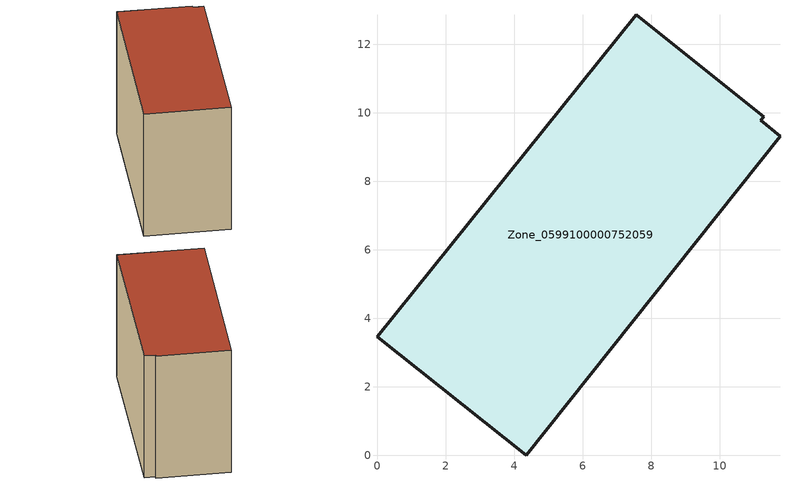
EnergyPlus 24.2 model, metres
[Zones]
Zone_0599100000752059
 floor ground (C_G): 11.76,9.31 4.35,0 0,3.45 7.56,12.86 11.28,9.89 11.2,9.78 z0.5
 wall outside (C_F): 0,3.45 4.35,0 11.76,9.31 11.2,9.78 11.28,9.89 7.56,12.86 0,3.45 z0.5:9.52
 roof outside (C_R): 4.35,0 11.76,9.31 11.2,9.78 11.28,9.89 7.56,12.86 0,3.45 z9.52
[BUILDING]
Pand.0599100000752059: North Axis=0; Terrain=City; Loads Convergence Tolerance Value=0.04; Temperature Convergence Tolerance Value=0.4; Solar Distribution=FullExterior; Maximum Number of Warmup Days=25; Minimum Number of Warmup Days=1
[Site:Location]
Rotterdam.The.Hague.AP_ZH_NLD Design_Conditions: Latitude=51.96; Longitude=4.45; Time Zone=1; Elevation=-4.5
[SITE:GROUNDTEMPERATURE:BUILDINGSURFACE]
18, 18, 18, 18, 18, 18, 18, 18, 18, 18, 18, 18
[MATERIAL] Thermal Absorptance=0.9; Solar Absorptance=0.7; Visible Absorptance=0.7
Name | Roughness | Thickness | Conductivity | Density | Specific Heat
G.TI.2006-2014 | MediumSmooth | 0.15 | 0.06 | 540 | 1210
F.TI.2006-2014 | Rough | 0.3 | 0.12 | 1920 | 840
R.TI.2006-2014 | MediumRough | 0.2 | 0.08 | 1500 | 1000
[CONSTRUCTION]
C_G: G.TI.2006-2014
C_F: F.TI.2006-2014
C_R: R.TI.2006-2014
[ZONE]
Zone_0599100000752059: Type=1; Multiplier=1; Ceiling Height=Autocalculate; Volume=Autocalculate; Floor Area=autocalculate; Part of Total Floor Area=Yes
[ZONEINFILTRATION:DESIGNFLOWRATE]
Infil_Zone_0599100000752059: Zone or ZoneList or Space or SpaceList=Zone_0599100000752059; Schedule=AlwaysOn; Design Flow Rate Calculation Method=Flow/Area; Flow Rate per Floor Area=0.0015; Constant Term Coefficient=1; Temperature Term Coefficient=0; Velocity Term Coefficient=0; Velocity Squared Term Coefficient=0
[HVACTEMPLATE:ZONE:IDEALLOADSAIRSYSTEM]
Zone_0599100000752059: Maximum Heating Supply Air Temperature=50; Minimum Cooling Supply Air Temperature=13; Maximum Heating Supply Air Humidity Ratio=0.0156; Minimum Cooling Supply Air Humidity Ratio=0.0077; Heating Limit=NoLimit; Cooling Limit=NoLimit; Dehumidification Control Type=ConstantSensibleHeatRatio; Cooling Sensible Heat Ratio=0.7; Dehumidification Setpoint=60; Humidification Control Type=None; Humidification Setpoint=30; Outdoor Air Method=None; Outdoor Air Flow Rate per Person=0.00944; Outdoor Air Flow Rate per Zone Floor Area=0; Outdoor Air Flow Rate per Zone=0; Demand Controlled Ventilation Type=None; Outdoor Air Economizer Type=NoEconomizer; Heat Recovery Type=None; Sensible Heat Recovery Effectiveness=0.7; Latent Heat Recovery Effectiveness=0.65
[ZONECONTROL:THERMOSTAT]
ThermostatControl_Zone_0599100000752059: Zone or ZoneList=Zone_0599100000752059; Control Type Schedule=DualSetpointControlType; Control 1=Thermostat_Zone_0599100000752059; Temperature Difference Between Cutout And Setpoint=0
[THERMOSTATSETPOINT:DUALSETPOINT]
Thermostat_Zone_0599100000752059: Heating Setpoint Temperature Schedule=HeatingSetpoint_Zone_0599100000752059; Cooling Setpoint Temperature Schedule=CoolingSetpoint_Zone_0599100000752059
[SCHEDULE:COMPACT]
HeatingSetpoint_Zone_0599100000752059: Through: 12/31, For: AllDays, Until: 24:00, 21
CoolingSetpoint_Zone_0599100000752059: Through: 12/31, For: AllDays, Until: 24:00, 24
DualSetpointControlType: Through: 12/31, For: AllDays, Until: 24:00, 4
AlwaysOn: Through: 12/31, For: AllDays, Until: 24:00, 1
